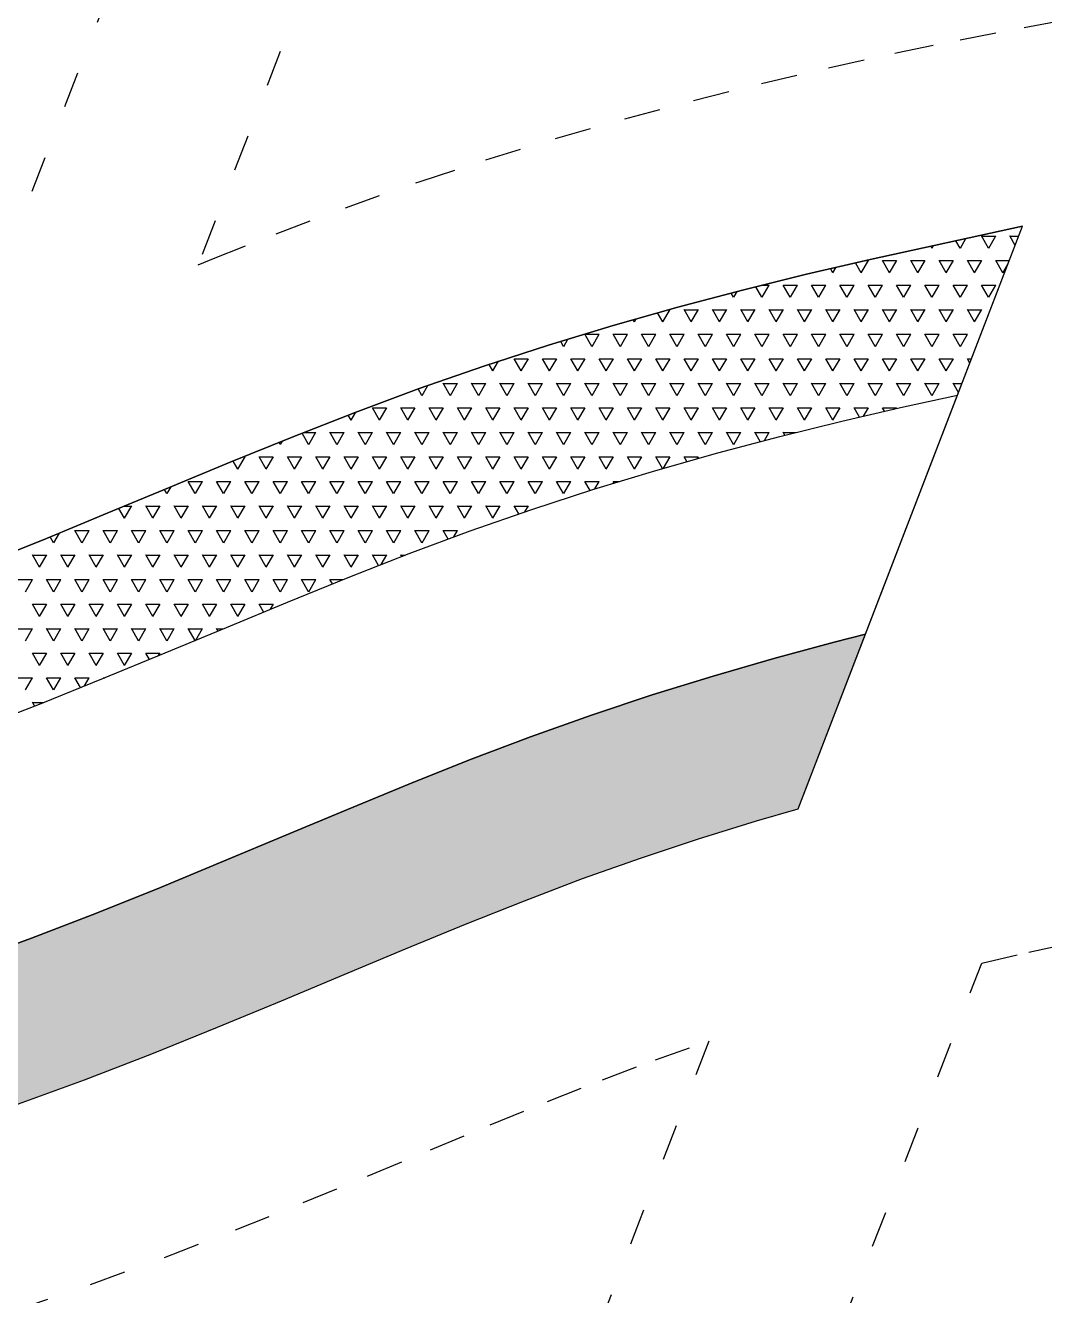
# Model space of a CAD drawing. Extents: x 714896 to 749292, y 8417558 to 8447149.
# Drawn here: x 743179.9 to 743247.3, y 8426346.7 to 8426430.8 of the extents above; entities that cross this region are included whole.
import ezdxf

# ---------------------------------------------------------------- set-up
doc = ezdxf.new("R2010")
doc.units = 0
doc.header["$MEASUREMENT"] = 0
doc.linetypes.add('ACAD_ISO03W100', pattern=[30, 12, -18])
doc.layers.add('LOTE', color=7, linetype='CONTINUOUS')

msp = doc.modelspace()

# ---------------------------------------------------------------- hatches: boundary and pattern name
at = {"layer": 'LOTE'}
h = msp.add_hatch(dxfattribs=at)
h.set_pattern_fill('TRIANG6', color=192, scale=5, style=0, pattern_type=2)
h.set_pattern_definition([(60, (-623.2554, 185.8597), (-0.9374999982, 1.62379763105), [0.9375, -0.9375]), (120, (-623.2554, 185.8597), (-1.8749999982, 1.05e-09), [0.9375, -0.9375]), (0, (-623.7242, 186.6716), (0.9375, 1.62379763), [0.9375, -0.9375])])
h.paths.add_polyline_path([(743196.828, 8426366.216), (743200.97, 8426367.952), (743205.019, 8426369.647), (743208.991, 8426371.283), (743212.896, 8426372.84), (743216.746, 8426374.301), (743220.577, 8426375.664), (743224.413, 8426376.937), (743228.252, 8426378.126), (743231.017, 8426378.926), (743235.464, 8426390.469), (743233.396, 8426389.947), (743229.398, 8426388.868), (743225.383, 8426387.706), (743221.358, 8426386.459), (743217.327, 8426385.121), (743213.296, 8426383.688), (743209.269, 8426382.159), (743205.235, 8426380.551), (743201.184, 8426378.882), (743197.105, 8426377.175), (743192.984, 8426375.448), (743188.812, 8426373.722), (743184.576, 8426372.017), (743180.264, 8426370.353), (743175.866, 8426368.75), (743171.369, 8426367.229), (743166.762, 8426365.809), (743162.033, 8426364.51), (743157.172, 8426363.354), (743152.165, 8426362.359), (743147.002, 8426361.547), (743141.673, 8426360.932), (743136.172, 8426360.514), (743130.497, 8426360.286), (743124.644, 8426360.242), (743118.609, 8426360.377), (743112.39, 8426360.685), (743105.983, 8426361.159), (743099.385, 8426361.795), (743092.592, 8426362.585), (743085.601, 8426363.524), (743078.408, 8426364.607), (743071.012, 8426365.826), (743063.407, 8426367.177), (743055.591, 8426368.654), (743052.634, 8426369.422), (743051.09, 8426359.519), (743053.688, 8426358.836), (743061.604, 8426357.341), (743069.323, 8426355.97), (743076.851, 8426354.728), (743084.191, 8426353.624), (743091.348, 8426352.662), (743098.328, 8426351.85), (743105.134, 8426351.195), (743111.774, 8426350.703), (743118.25, 8426350.383), (743124.569, 8426350.241), (743130.735, 8426350.287), (743136.752, 8426350.529), (743142.625, 8426350.976), (743148.353, 8426351.636), (743153.917, 8426352.512), (743159.304, 8426353.582), (743164.515, 8426354.822), (743169.559, 8426356.207), (743174.444, 8426357.712), (743179.18, 8426359.315), (743183.776, 8426360.989), (743188.243, 8426362.713), (743192.59, 8426364.463)])

# ---------------------------------------------------------------- linework, layer by layer
at = {"layer": 'LOTE', "color": 192}
for p, q in [((743231.017, 8426378.926), (743245.865, 8426417.469)), ((743241.749, 8426416.015), (743242.117, 8426416.654)), ((743243.614, 8426416.015), (743243.145, 8426416.826)), ((743243.151, 8426416.819), (743244.088, 8426416.819)), ((743243.624, 8426416.015), (743244.092, 8426416.827)), ((743245.379, 8426416.206), (743245.02, 8426416.826)), ((743245.026, 8426416.819), (743245.615, 8426416.819)), ((743239.864, 8426416.015), (743239.787, 8426416.148)), ((743239.874, 8426416.015), (743239.973, 8426416.188)), ((743241.739, 8426416.015), (743241.453, 8426416.51)), ((743235.177, 8426414.391), (743234.797, 8426415.049)), ((743235.186, 8426414.392), (743235.655, 8426415.204)), ((743235.426, 8426415.195), (743235.651, 8426415.195)), ((743237.052, 8426414.391), (743236.583, 8426415.203)), ((743236.588, 8426415.195), (743237.526, 8426415.195)), ((743237.061, 8426414.392), (743237.53, 8426415.204)), ((743238.927, 8426414.391), (743238.458, 8426415.203)), ((743238.463, 8426415.195), (743239.401, 8426415.195)), ((743238.936, 8426414.392), (743239.405, 8426415.204)), ((743240.802, 8426414.391), (743240.333, 8426415.203)), ((743240.338, 8426415.195), (743241.276, 8426415.195)), ((743240.811, 8426414.392), (743241.28, 8426415.204)), ((743242.677, 8426414.391), (743242.208, 8426415.203)), ((743242.213, 8426415.195), (743243.151, 8426415.195)), ((743242.686, 8426414.392), (743243.155, 8426415.204)), ((743244.552, 8426414.391), (743244.083, 8426415.203)), ((743244.088, 8426415.195), (743244.989, 8426415.195)), ((743244.561, 8426414.392), (743244.917, 8426415.009)), ((743233.302, 8426414.391), (743233.143, 8426414.666)), ((743233.311, 8426414.392), (743233.52, 8426414.753)), ((743228.614, 8426412.767), (743228.209, 8426413.469)), ((743228.621, 8426413.571), (743229.088, 8426413.571)), ((743228.624, 8426412.768), (743229.092, 8426413.58)), ((743230.489, 8426412.767), (743230.02, 8426413.579)), ((743230.026, 8426413.571), (743230.963, 8426413.571)), ((743230.499, 8426412.768), (743230.967, 8426413.58)), ((743232.364, 8426412.767), (743231.895, 8426413.579)), ((743231.901, 8426413.571), (743232.838, 8426413.571)), ((743232.374, 8426412.768), (743232.842, 8426413.58)), ((743234.239, 8426412.767), (743233.77, 8426413.579)), ((743233.776, 8426413.571), (743234.713, 8426413.571)), ((743234.249, 8426412.768), (743234.717, 8426413.58)), ((743236.114, 8426412.767), (743235.645, 8426413.579)), ((743235.651, 8426413.571), (743236.588, 8426413.571)), ((743236.124, 8426412.768), (743236.592, 8426413.58)), ((743237.989, 8426412.767), (743237.52, 8426413.579)), ((743237.526, 8426413.571), (743238.463, 8426413.571)), ((743237.999, 8426412.768), (743238.467, 8426413.58)), ((743239.864, 8426412.767), (743239.395, 8426413.579)), ((743239.401, 8426413.571), (743240.338, 8426413.571)), ((743239.874, 8426412.768), (743240.342, 8426413.58)), ((743241.739, 8426412.767), (743241.27, 8426413.579)), ((743241.276, 8426413.571), (743242.213, 8426413.571)), ((743241.749, 8426412.768), (743242.217, 8426413.58)), ((743243.614, 8426412.767), (743243.145, 8426413.579)), ((743243.151, 8426413.571), (743244.088, 8426413.571)), ((743243.624, 8426412.768), (743244.092, 8426413.58)), ((743226.739, 8426412.767), (743226.575, 8426413.052)), ((743226.749, 8426412.768), (743226.973, 8426413.157)), ((743222.052, 8426411.143), (743221.708, 8426411.739)), ((743222.061, 8426411.144), (743222.53, 8426411.956)), ((743222.444, 8426411.947), (743222.526, 8426411.947)), ((743223.927, 8426411.143), (743223.458, 8426411.955)), ((743223.463, 8426411.947), (743224.401, 8426411.947)), ((743223.936, 8426411.144), (743224.405, 8426411.956)), ((743225.802, 8426411.143), (743225.333, 8426411.955)), ((743225.338, 8426411.947), (743226.276, 8426411.947)), ((743225.811, 8426411.144), (743226.28, 8426411.956)), ((743227.677, 8426411.143), (743227.208, 8426411.955)), ((743227.213, 8426411.947), (743228.151, 8426411.947)), ((743227.686, 8426411.144), (743228.155, 8426411.956)), ((743229.552, 8426411.143), (743229.083, 8426411.955)), ((743229.088, 8426411.947), (743230.026, 8426411.947)), ((743229.561, 8426411.144), (743230.03, 8426411.956)), ((743231.427, 8426411.143), (743230.958, 8426411.955)), ((743230.963, 8426411.947), (743231.901, 8426411.947)), ((743231.436, 8426411.144), (743231.905, 8426411.956)), ((743233.302, 8426411.143), (743232.833, 8426411.955)), ((743232.838, 8426411.947), (743233.776, 8426411.947)), ((743233.311, 8426411.144), (743233.78, 8426411.956)), ((743235.177, 8426411.143), (743234.708, 8426411.955)), ((743234.713, 8426411.947), (743235.651, 8426411.947)), ((743235.186, 8426411.144), (743235.655, 8426411.956)), ((743237.052, 8426411.143), (743236.583, 8426411.955)), ((743236.588, 8426411.947), (743237.526, 8426411.947)), ((743237.061, 8426411.144), (743237.53, 8426411.956)), ((743238.927, 8426411.143), (743238.458, 8426411.955)), ((743238.463, 8426411.947), (743239.401, 8426411.947)), ((743238.936, 8426411.144), (743239.405, 8426411.956)), ((743240.802, 8426411.143), (743240.333, 8426411.955)), ((743240.338, 8426411.947), (743241.276, 8426411.947)), ((743240.811, 8426411.144), (743241.28, 8426411.956)), ((743242.677, 8426411.143), (743242.208, 8426411.955)), ((743242.213, 8426411.947), (743243.151, 8426411.947)), ((743242.686, 8426411.144), (743243.155, 8426411.956)), ((743220.177, 8426411.143), (743220.096, 8426411.282)), ((743220.186, 8426411.144), (743220.299, 8426411.34)), ((743215.499, 8426409.52), (743215.775, 8426409.999)), ((743217.364, 8426409.519), (743216.895, 8426410.331)), ((743216.901, 8426410.324), (743217.838, 8426410.324)), ((743217.374, 8426409.52), (743217.842, 8426410.332)), ((743219.239, 8426409.519), (743218.77, 8426410.331)), ((743218.776, 8426410.324), (743219.713, 8426410.324)), ((743219.249, 8426409.52), (743219.717, 8426410.332)), ((743221.114, 8426409.519), (743220.645, 8426410.331)), ((743220.651, 8426410.324), (743221.588, 8426410.324)), ((743221.124, 8426409.52), (743221.592, 8426410.332)), ((743222.989, 8426409.519), (743222.52, 8426410.331)), ((743222.526, 8426410.324), (743223.463, 8426410.324)), ((743222.999, 8426409.52), (743223.467, 8426410.332)), ((743224.864, 8426409.519), (743224.395, 8426410.331)), ((743224.401, 8426410.324), (743225.338, 8426410.324)), ((743224.874, 8426409.52), (743225.342, 8426410.332)), ((743226.739, 8426409.519), (743226.27, 8426410.331)), ((743226.276, 8426410.324), (743227.213, 8426410.324)), ((743226.749, 8426409.52), (743227.217, 8426410.332)), ((743228.614, 8426409.519), (743228.145, 8426410.331)), ((743228.151, 8426410.324), (743229.088, 8426410.324)), ((743228.624, 8426409.52), (743229.092, 8426410.332)), ((743230.489, 8426409.519), (743230.02, 8426410.331)), ((743230.026, 8426410.324), (743230.963, 8426410.324)), ((743230.499, 8426409.52), (743230.967, 8426410.332)), ((743232.364, 8426409.519), (743231.895, 8426410.331)), ((743231.901, 8426410.324), (743232.838, 8426410.324)), ((743232.374, 8426409.52), (743232.842, 8426410.332)), ((743234.239, 8426409.519), (743233.77, 8426410.331)), ((743233.776, 8426410.324), (743234.713, 8426410.324)), ((743234.249, 8426409.52), (743234.717, 8426410.332)), ((743236.114, 8426409.519), (743235.645, 8426410.331)), ((743235.651, 8426410.324), (743236.588, 8426410.324)), ((743236.124, 8426409.52), (743236.592, 8426410.332)), ((743237.989, 8426409.519), (743237.52, 8426410.331)), ((743237.526, 8426410.324), (743238.463, 8426410.324)), ((743237.999, 8426409.52), (743238.467, 8426410.332)), ((743239.864, 8426409.519), (743239.395, 8426410.331)), ((743239.401, 8426410.324), (743240.338, 8426410.324)), ((743239.874, 8426409.52), (743240.342, 8426410.332)), ((743241.739, 8426409.519), (743241.27, 8426410.331)), ((743241.276, 8426410.324), (743242.213, 8426410.324)), ((743241.749, 8426409.52), (743242.217, 8426410.332)), ((743215.489, 8426409.519), (743215.296, 8426409.854)), ((743210.802, 8426407.896), (743210.551, 8426408.33)), ((743210.811, 8426407.896), (743211.179, 8426408.535)), ((743212.677, 8426407.896), (743212.208, 8426408.707)), ((743212.213, 8426408.7), (743213.151, 8426408.7)), ((743212.686, 8426407.896), (743213.155, 8426408.708)), ((743214.552, 8426407.896), (743214.083, 8426408.707)), ((743214.088, 8426408.7), (743215.026, 8426408.7)), ((743214.561, 8426407.896), (743215.03, 8426408.708)), ((743216.427, 8426407.896), (743215.958, 8426408.707)), ((743215.963, 8426408.7), (743216.901, 8426408.7)), ((743216.436, 8426407.896), (743216.905, 8426408.708)), ((743218.302, 8426407.896), (743217.833, 8426408.707)), ((743217.838, 8426408.7), (743218.776, 8426408.7)), ((743218.311, 8426407.896), (743218.78, 8426408.708)), ((743220.177, 8426407.896), (743219.708, 8426408.707)), ((743219.713, 8426408.7), (743220.651, 8426408.7)), ((743220.186, 8426407.896), (743220.655, 8426408.708)), ((743222.052, 8426407.896), (743221.583, 8426408.707)), ((743221.588, 8426408.7), (743222.526, 8426408.7)), ((743222.061, 8426407.896), (743222.53, 8426408.708)), ((743223.927, 8426407.896), (743223.458, 8426408.707)), ((743223.463, 8426408.7), (743224.401, 8426408.7)), ((743223.936, 8426407.896), (743224.405, 8426408.708)), ((743225.802, 8426407.896), (743225.333, 8426408.707)), ((743225.338, 8426408.7), (743226.276, 8426408.7)), ((743225.811, 8426407.896), (743226.28, 8426408.708)), ((743227.677, 8426407.896), (743227.208, 8426408.707)), ((743227.213, 8426408.7), (743228.151, 8426408.7)), ((743227.686, 8426407.896), (743228.155, 8426408.708)), ((743229.552, 8426407.896), (743229.083, 8426408.707)), ((743229.088, 8426408.7), (743230.026, 8426408.7)), ((743229.561, 8426407.896), (743230.03, 8426408.708)), ((743231.427, 8426407.896), (743230.958, 8426408.707)), ((743230.963, 8426408.7), (743231.901, 8426408.7)), ((743231.436, 8426407.896), (743231.905, 8426408.708)), ((743233.302, 8426407.896), (743232.833, 8426408.707)), ((743232.838, 8426408.7), (743233.776, 8426408.7)), ((743233.311, 8426407.896), (743233.78, 8426408.708)), ((743235.177, 8426407.896), (743234.708, 8426408.707)), ((743234.713, 8426408.7), (743235.651, 8426408.7)), ((743235.186, 8426407.896), (743235.655, 8426408.708)), ((743237.052, 8426407.896), (743236.583, 8426408.707)), ((743236.588, 8426408.7), (743237.526, 8426408.7)), ((743237.061, 8426407.896), (743237.53, 8426408.708)), ((743238.927, 8426407.896), (743238.458, 8426408.707)), ((743238.463, 8426408.7), (743239.401, 8426408.7)), ((743238.936, 8426407.896), (743239.405, 8426408.708)), ((743240.802, 8426407.896), (743240.333, 8426408.707)), ((743240.338, 8426408.7), (743241.276, 8426408.7)), ((743240.811, 8426407.896), (743241.28, 8426408.708)), ((743242.377, 8426408.414), (743242.208, 8426408.707)), ((743242.213, 8426408.7), (743242.487, 8426408.7)), ((743206.114, 8426406.272), (743205.864, 8426406.706)), ((743206.124, 8426406.273), (743206.503, 8426406.93)), ((743207.989, 8426406.272), (743207.52, 8426407.084)), ((743207.526, 8426407.076), (743208.463, 8426407.076)), ((743207.999, 8426406.273), (743208.467, 8426407.085)), ((743209.864, 8426406.272), (743209.395, 8426407.084)), ((743209.401, 8426407.076), (743210.338, 8426407.076)), ((743209.874, 8426406.273), (743210.342, 8426407.085)), ((743211.739, 8426406.272), (743211.27, 8426407.084)), ((743211.276, 8426407.076), (743212.213, 8426407.076)), ((743211.749, 8426406.273), (743212.217, 8426407.085)), ((743213.614, 8426406.272), (743213.145, 8426407.084)), ((743213.151, 8426407.076), (743214.088, 8426407.076)), ((743213.624, 8426406.273), (743214.092, 8426407.085)), ((743215.489, 8426406.272), (743215.02, 8426407.084)), ((743215.026, 8426407.076), (743215.963, 8426407.076)), ((743215.499, 8426406.273), (743215.967, 8426407.085)), ((743217.364, 8426406.272), (743216.895, 8426407.084)), ((743216.901, 8426407.076), (743217.838, 8426407.076)), ((743217.374, 8426406.273), (743217.842, 8426407.085)), ((743219.239, 8426406.272), (743218.77, 8426407.084)), ((743218.776, 8426407.076), (743219.713, 8426407.076)), ((743219.249, 8426406.273), (743219.717, 8426407.085)), ((743221.114, 8426406.272), (743220.645, 8426407.084)), ((743220.651, 8426407.076), (743221.588, 8426407.076)), ((743221.124, 8426406.273), (743221.592, 8426407.085)), ((743222.989, 8426406.272), (743222.52, 8426407.084)), ((743222.526, 8426407.076), (743223.463, 8426407.076)), ((743222.999, 8426406.273), (743223.467, 8426407.085)), ((743224.864, 8426406.272), (743224.395, 8426407.084)), ((743224.401, 8426407.076), (743225.338, 8426407.076)), ((743224.874, 8426406.273), (743225.342, 8426407.085)), ((743226.739, 8426406.272), (743226.27, 8426407.084)), ((743226.276, 8426407.076), (743227.213, 8426407.076)), ((743226.749, 8426406.273), (743227.217, 8426407.085)), ((743228.614, 8426406.272), (743228.145, 8426407.084)), ((743228.151, 8426407.076), (743229.088, 8426407.076)), ((743228.624, 8426406.273), (743229.092, 8426407.085)), ((743230.489, 8426406.272), (743230.02, 8426407.084)), ((743230.026, 8426407.076), (743230.963, 8426407.076)), ((743230.499, 8426406.273), (743230.967, 8426407.085)), ((743232.364, 8426406.272), (743231.895, 8426407.084)), ((743231.901, 8426407.076), (743232.838, 8426407.076)), ((743232.374, 8426406.273), (743232.842, 8426407.085)), ((743234.239, 8426406.272), (743233.77, 8426407.084)), ((743233.776, 8426407.076), (743234.713, 8426407.076)), ((743234.249, 8426406.273), (743234.717, 8426407.085)), ((743236.114, 8426406.272), (743235.645, 8426407.084)), ((743235.651, 8426407.076), (743236.588, 8426407.076)), ((743236.124, 8426406.273), (743236.592, 8426407.085)), ((743237.989, 8426406.272), (743237.52, 8426407.084)), ((743237.526, 8426407.076), (743238.463, 8426407.076)), ((743237.999, 8426406.273), (743238.467, 8426407.085)), ((743239.864, 8426406.272), (743239.395, 8426407.084)), ((743239.401, 8426407.076), (743240.338, 8426407.076)), ((743239.874, 8426406.273), (743240.342, 8426407.085)), ((743241.627, 8426406.467), (743241.27, 8426407.084)), ((743241.276, 8426407.076), (743241.861, 8426407.076)), ((743235.464, 8426390.469), (743241.563, 8426406.3)), ((743201.427, 8426404.648), (743201.238, 8426404.975)), ((743201.436, 8426404.649), (743201.737, 8426405.17)), ((743203.302, 8426404.648), (743202.833, 8426405.46)), ((743202.838, 8426405.452), (743203.776, 8426405.452)), ((743203.311, 8426404.649), (743203.78, 8426405.461)), ((743205.177, 8426404.648), (743204.708, 8426405.46)), ((743204.713, 8426405.452), (743205.651, 8426405.452)), ((743205.186, 8426404.649), (743205.655, 8426405.461)), ((743207.052, 8426404.648), (743206.583, 8426405.46)), ((743206.588, 8426405.452), (743207.526, 8426405.452)), ((743207.061, 8426404.649), (743207.53, 8426405.461)), ((743208.927, 8426404.648), (743208.458, 8426405.46)), ((743208.463, 8426405.452), (743209.401, 8426405.452)), ((743208.936, 8426404.649), (743209.405, 8426405.461)), ((743210.802, 8426404.648), (743210.333, 8426405.46)), ((743210.338, 8426405.452), (743211.276, 8426405.452)), ((743210.811, 8426404.649), (743211.28, 8426405.461)), ((743212.677, 8426404.648), (743212.208, 8426405.46)), ((743212.213, 8426405.452), (743213.151, 8426405.452)), ((743212.686, 8426404.649), (743213.155, 8426405.461)), ((743214.552, 8426404.648), (743214.083, 8426405.46)), ((743214.088, 8426405.452), (743215.026, 8426405.452)), ((743214.561, 8426404.649), (743215.03, 8426405.461)), ((743216.427, 8426404.648), (743215.958, 8426405.46)), ((743215.963, 8426405.452), (743216.901, 8426405.452)), ((743216.436, 8426404.649), (743216.905, 8426405.461)), ((743218.302, 8426404.648), (743217.833, 8426405.46)), ((743217.838, 8426405.452), (743218.776, 8426405.452)), ((743218.311, 8426404.649), (743218.78, 8426405.461)), ((743220.177, 8426404.648), (743219.708, 8426405.46)), ((743219.713, 8426405.452), (743220.651, 8426405.452)), ((743220.186, 8426404.649), (743220.655, 8426405.461)), ((743222.052, 8426404.648), (743221.583, 8426405.46)), ((743221.588, 8426405.452), (743222.526, 8426405.452)), ((743222.061, 8426404.649), (743222.53, 8426405.461)), ((743223.927, 8426404.648), (743223.458, 8426405.46)), ((743223.463, 8426405.452), (743224.401, 8426405.452)), ((743223.936, 8426404.649), (743224.405, 8426405.461)), ((743225.802, 8426404.648), (743225.333, 8426405.46)), ((743225.338, 8426405.452), (743226.276, 8426405.452)), ((743225.811, 8426404.649), (743226.28, 8426405.461)), ((743227.677, 8426404.648), (743227.208, 8426405.46)), ((743227.213, 8426405.452), (743228.151, 8426405.452)), ((743227.686, 8426404.649), (743228.155, 8426405.461)), ((743229.552, 8426404.648), (743229.083, 8426405.46)), ((743229.088, 8426405.452), (743230.026, 8426405.452)), ((743229.561, 8426404.649), (743230.03, 8426405.461)), ((743231.427, 8426404.648), (743230.958, 8426405.46)), ((743230.963, 8426405.452), (743231.901, 8426405.452)), ((743231.436, 8426404.649), (743231.905, 8426405.461)), ((743233.302, 8426404.648), (743232.833, 8426405.46)), ((743232.838, 8426405.452), (743233.776, 8426405.452)), ((743233.311, 8426404.649), (743233.78, 8426405.461)), ((743235.063, 8426404.846), (743234.708, 8426405.46)), ((743234.713, 8426405.452), (743235.651, 8426405.452)), ((743235.336, 8426404.909), (743235.655, 8426405.461)), ((743236.716, 8426405.229), (743236.583, 8426405.46)), ((743236.588, 8426405.452), (743237.526, 8426405.452)), ((743237.501, 8426405.411), (743237.53, 8426405.461)), ((743196.739, 8426403.024), (743196.656, 8426403.168)), ((743196.749, 8426403.025), (743196.884, 8426403.26)), ((743198.614, 8426403.024), (743198.18, 8426403.777)), ((743198.311, 8426403.828), (743199.088, 8426403.828)), ((743198.624, 8426403.025), (743199.092, 8426403.837)), ((743200.489, 8426403.024), (743200.02, 8426403.836)), ((743200.026, 8426403.828), (743200.963, 8426403.828)), ((743200.499, 8426403.025), (743200.967, 8426403.837)), ((743202.364, 8426403.024), (743201.895, 8426403.836)), ((743201.901, 8426403.828), (743202.838, 8426403.828)), ((743202.374, 8426403.025), (743202.842, 8426403.837)), ((743204.239, 8426403.024), (743203.77, 8426403.836)), ((743203.776, 8426403.828), (743204.713, 8426403.828)), ((743204.249, 8426403.025), (743204.717, 8426403.837)), ((743206.114, 8426403.024), (743205.645, 8426403.836)), ((743205.651, 8426403.828), (743206.588, 8426403.828)), ((743206.124, 8426403.025), (743206.592, 8426403.837)), ((743207.989, 8426403.024), (743207.52, 8426403.836)), ((743207.526, 8426403.828), (743208.463, 8426403.828)), ((743207.999, 8426403.025), (743208.467, 8426403.837)), ((743209.864, 8426403.024), (743209.395, 8426403.836)), ((743209.401, 8426403.828), (743210.338, 8426403.828)), ((743209.874, 8426403.025), (743210.342, 8426403.837)), ((743211.739, 8426403.024), (743211.27, 8426403.836)), ((743211.276, 8426403.828), (743212.213, 8426403.828)), ((743211.749, 8426403.025), (743212.217, 8426403.837)), ((743213.614, 8426403.024), (743213.145, 8426403.836)), ((743213.151, 8426403.828), (743214.088, 8426403.828)), ((743213.624, 8426403.025), (743214.092, 8426403.837)), ((743215.489, 8426403.024), (743215.02, 8426403.836)), ((743215.026, 8426403.828), (743215.963, 8426403.828)), ((743215.499, 8426403.025), (743215.967, 8426403.837)), ((743217.364, 8426403.024), (743216.895, 8426403.836)), ((743216.901, 8426403.828), (743217.838, 8426403.828)), ((743217.374, 8426403.025), (743217.842, 8426403.837)), ((743219.239, 8426403.024), (743218.77, 8426403.836)), ((743218.776, 8426403.828), (743219.713, 8426403.828)), ((743219.249, 8426403.025), (743219.717, 8426403.837)), ((743221.114, 8426403.024), (743220.645, 8426403.836)), ((743220.651, 8426403.828), (743221.588, 8426403.828)), ((743221.124, 8426403.025), (743221.592, 8426403.837)), ((743222.989, 8426403.024), (743222.52, 8426403.836)), ((743222.526, 8426403.828), (743223.463, 8426403.828)), ((743222.999, 8426403.025), (743223.467, 8426403.837)), ((743224.864, 8426403.024), (743224.395, 8426403.836)), ((743224.401, 8426403.828), (743225.338, 8426403.828)), ((743224.874, 8426403.025), (743225.342, 8426403.837)), ((743226.739, 8426403.024), (743226.27, 8426403.836)), ((743226.276, 8426403.828), (743227.213, 8426403.828)), ((743226.749, 8426403.025), (743227.217, 8426403.837)), ((743228.502, 8426403.218), (743228.145, 8426403.836)), ((743228.151, 8426403.828), (743229.088, 8426403.828)), ((743228.777, 8426403.29), (743229.092, 8426403.837)), ((743230.132, 8426403.643), (743230.02, 8426403.836)), ((743230.026, 8426403.828), (743230.88, 8426403.828)), ((743193.927, 8426401.4), (743193.618, 8426401.935)), ((743193.936, 8426401.401), (743194.405, 8426402.213)), ((743194.283, 8426402.205), (743194.401, 8426402.205)), ((743195.802, 8426401.4), (743195.333, 8426402.212)), ((743195.338, 8426402.205), (743196.276, 8426402.205)), ((743195.811, 8426401.401), (743196.28, 8426402.213)), ((743197.677, 8426401.4), (743197.208, 8426402.212)), ((743197.213, 8426402.205), (743198.151, 8426402.205)), ((743197.686, 8426401.401), (743198.155, 8426402.213)), ((743199.552, 8426401.4), (743199.083, 8426402.212)), ((743199.088, 8426402.205), (743200.026, 8426402.205)), ((743199.561, 8426401.401), (743200.03, 8426402.213)), ((743201.427, 8426401.4), (743200.958, 8426402.212)), ((743200.963, 8426402.205), (743201.901, 8426402.205)), ((743201.436, 8426401.401), (743201.905, 8426402.213)), ((743203.302, 8426401.4), (743202.833, 8426402.212)), ((743202.838, 8426402.205), (743203.776, 8426402.205)), ((743203.311, 8426401.401), (743203.78, 8426402.213)), ((743205.177, 8426401.4), (743204.708, 8426402.212)), ((743204.713, 8426402.205), (743205.651, 8426402.205)), ((743205.186, 8426401.401), (743205.655, 8426402.213)), ((743207.052, 8426401.4), (743206.583, 8426402.212)), ((743206.588, 8426402.205), (743207.526, 8426402.205)), ((743207.061, 8426401.401), (743207.53, 8426402.213)), ((743208.927, 8426401.4), (743208.458, 8426402.212)), ((743208.463, 8426402.205), (743209.401, 8426402.205)), ((743208.936, 8426401.401), (743209.405, 8426402.213)), ((743210.802, 8426401.4), (743210.333, 8426402.212)), ((743210.338, 8426402.205), (743211.276, 8426402.205)), ((743210.811, 8426401.401), (743211.28, 8426402.213)), ((743212.677, 8426401.4), (743212.208, 8426402.212)), ((743212.213, 8426402.205), (743213.151, 8426402.205)), ((743212.686, 8426401.401), (743213.155, 8426402.213)), ((743214.552, 8426401.4), (743214.083, 8426402.212)), ((743214.088, 8426402.205), (743215.026, 8426402.205)), ((743214.561, 8426401.401), (743215.03, 8426402.213)), ((743216.427, 8426401.4), (743215.958, 8426402.212)), ((743215.963, 8426402.205), (743216.901, 8426402.205)), ((743216.436, 8426401.401), (743216.905, 8426402.213)), ((743218.302, 8426401.4), (743217.833, 8426402.212)), ((743217.838, 8426402.205), (743218.776, 8426402.205)), ((743218.311, 8426401.401), (743218.78, 8426402.213)), ((743220.177, 8426401.4), (743219.708, 8426402.212)), ((743219.713, 8426402.205), (743220.651, 8426402.205)), ((743220.186, 8426401.401), (743220.655, 8426402.213)), ((743222.031, 8426401.437), (743221.583, 8426402.212)), ((743221.588, 8426402.205), (743222.526, 8426402.205)), ((743222.092, 8426401.454), (743222.53, 8426402.213)), ((743223.642, 8426401.893), (743223.458, 8426402.212)), ((743223.463, 8426402.205), (743224.401, 8426402.205)), ((743224.333, 8426402.089), (743224.405, 8426402.213)), ((743189.239, 8426399.777), (743189.078, 8426400.056)), ((743189.249, 8426399.777), (743189.514, 8426400.238)), ((743191.114, 8426399.777), (743190.645, 8426400.589)), ((743190.651, 8426400.581), (743191.588, 8426400.581)), ((743191.124, 8426399.777), (743191.592, 8426400.589)), ((743192.989, 8426399.777), (743192.52, 8426400.589)), ((743192.526, 8426400.581), (743193.463, 8426400.581)), ((743192.999, 8426399.777), (743193.467, 8426400.589)), ((743194.864, 8426399.777), (743194.395, 8426400.589)), ((743194.401, 8426400.581), (743195.338, 8426400.581)), ((743194.874, 8426399.777), (743195.342, 8426400.589)), ((743196.739, 8426399.777), (743196.27, 8426400.589)), ((743196.276, 8426400.581), (743197.213, 8426400.581)), ((743196.749, 8426399.777), (743197.217, 8426400.589)), ((743198.614, 8426399.777), (743198.145, 8426400.589)), ((743198.151, 8426400.581), (743199.088, 8426400.581)), ((743198.624, 8426399.777), (743199.092, 8426400.589)), ((743200.489, 8426399.777), (743200.02, 8426400.589)), ((743200.026, 8426400.581), (743200.963, 8426400.581)), ((743200.499, 8426399.777), (743200.967, 8426400.589)), ((743202.364, 8426399.777), (743201.895, 8426400.589)), ((743201.901, 8426400.581), (743202.838, 8426400.581)), ((743202.374, 8426399.777), (743202.842, 8426400.589)), ((743204.239, 8426399.777), (743203.77, 8426400.589)), ((743203.776, 8426400.581), (743204.713, 8426400.581)), ((743204.249, 8426399.777), (743204.717, 8426400.589)), ((743206.114, 8426399.777), (743205.645, 8426400.589)), ((743205.651, 8426400.581), (743206.588, 8426400.581)), ((743206.124, 8426399.777), (743206.592, 8426400.589)), ((743207.989, 8426399.777), (743207.52, 8426400.589)), ((743207.526, 8426400.581), (743208.463, 8426400.581)), ((743207.999, 8426399.777), (743208.467, 8426400.589)), ((743209.864, 8426399.777), (743209.395, 8426400.589)), ((743209.401, 8426400.581), (743210.338, 8426400.581)), ((743209.874, 8426399.777), (743210.342, 8426400.589)), ((743211.739, 8426399.777), (743211.27, 8426400.589)), ((743211.276, 8426400.581), (743212.213, 8426400.581)), ((743211.749, 8426399.777), (743212.217, 8426400.589)), ((743213.614, 8426399.777), (743213.145, 8426400.589)), ((743213.151, 8426400.581), (743214.088, 8426400.581)), ((743213.624, 8426399.777), (743214.092, 8426400.589)), ((743215.489, 8426399.777), (743215.02, 8426400.589)), ((743215.026, 8426400.581), (743215.963, 8426400.581)), ((743215.499, 8426399.777), (743215.967, 8426400.589)), ((743217.241, 8426399.989), (743216.895, 8426400.589)), ((743216.901, 8426400.581), (743217.838, 8426400.581)), ((743217.553, 8426400.089), (743217.842, 8426400.589)), ((743218.835, 8426400.477), (743218.77, 8426400.589)), ((743218.776, 8426400.581), (743219.177, 8426400.581)), ((743186.436, 8426398.154), (743186.905, 8426398.966)), ((743186.436, 8426398.957), (743186.901, 8426398.957)), ((743188.302, 8426398.153), (743187.833, 8426398.965)), ((743187.838, 8426398.957), (743188.776, 8426398.957)), ((743188.311, 8426398.154), (743188.78, 8426398.966)), ((743190.177, 8426398.153), (743189.708, 8426398.965)), ((743189.713, 8426398.957), (743190.651, 8426398.957)), ((743190.186, 8426398.154), (743190.655, 8426398.966)), ((743192.052, 8426398.153), (743191.583, 8426398.965)), ((743191.588, 8426398.957), (743192.526, 8426398.957)), ((743192.061, 8426398.154), (743192.53, 8426398.966)), ((743193.927, 8426398.153), (743193.458, 8426398.965)), ((743193.463, 8426398.957), (743194.401, 8426398.957)), ((743193.936, 8426398.154), (743194.405, 8426398.966)), ((743195.802, 8426398.153), (743195.333, 8426398.965)), ((743195.338, 8426398.957), (743196.276, 8426398.957)), ((743195.811, 8426398.154), (743196.28, 8426398.966)), ((743197.677, 8426398.153), (743197.208, 8426398.965)), ((743197.213, 8426398.957), (743198.151, 8426398.957)), ((743197.686, 8426398.154), (743198.155, 8426398.966)), ((743199.552, 8426398.153), (743199.083, 8426398.965)), ((743199.088, 8426398.957), (743200.026, 8426398.957)), ((743199.561, 8426398.154), (743200.03, 8426398.966)), ((743201.427, 8426398.153), (743200.958, 8426398.965)), ((743200.963, 8426398.957), (743201.901, 8426398.957)), ((743201.436, 8426398.154), (743201.905, 8426398.966)), ((743203.302, 8426398.153), (743202.833, 8426398.965)), ((743202.838, 8426398.957), (743203.776, 8426398.957)), ((743203.311, 8426398.154), (743203.78, 8426398.966)), ((743205.177, 8426398.153), (743204.708, 8426398.965)), ((743204.713, 8426398.957), (743205.651, 8426398.957)), ((743205.186, 8426398.154), (743205.655, 8426398.966)), ((743207.052, 8426398.153), (743206.583, 8426398.965)), ((743206.588, 8426398.957), (743207.526, 8426398.957)), ((743207.061, 8426398.154), (743207.53, 8426398.966)), ((743208.927, 8426398.153), (743208.458, 8426398.965)), ((743208.463, 8426398.957), (743209.401, 8426398.957)), ((743208.936, 8426398.154), (743209.405, 8426398.966)), ((743210.802, 8426398.153), (743210.333, 8426398.965)), ((743210.338, 8426398.957), (743211.276, 8426398.957)), ((743210.811, 8426398.154), (743211.28, 8426398.966)), ((743212.514, 8426398.434), (743212.208, 8426398.965)), ((743212.213, 8426398.957), (743213.151, 8426398.957)), ((743212.932, 8426398.579), (743213.155, 8426398.966)), ((743214.084, 8426398.964), (743214.083, 8426398.965)), ((743184.552, 8426398.153), (743184.541, 8426398.171)), ((743184.561, 8426398.154), (743184.58, 8426398.187)), ((743186.427, 8426398.153), (743186.054, 8426398.798)), ((743183.614, 8426396.529), (743183.145, 8426397.341)), ((743183.151, 8426397.333), (743184.088, 8426397.333)), ((743183.624, 8426396.53), (743184.092, 8426397.342)), ((743185.489, 8426396.529), (743185.02, 8426397.341)), ((743185.026, 8426397.333), (743185.963, 8426397.333)), ((743185.499, 8426396.53), (743185.967, 8426397.342)), ((743187.364, 8426396.529), (743186.895, 8426397.341)), ((743186.901, 8426397.333), (743187.838, 8426397.333)), ((743187.374, 8426396.53), (743187.842, 8426397.342)), ((743189.239, 8426396.529), (743188.77, 8426397.341)), ((743188.776, 8426397.333), (743189.713, 8426397.333)), ((743189.249, 8426396.53), (743189.717, 8426397.342)), ((743191.114, 8426396.529), (743190.645, 8426397.341)), ((743190.651, 8426397.333), (743191.588, 8426397.333)), ((743191.124, 8426396.53), (743191.592, 8426397.342)), ((743192.989, 8426396.529), (743192.52, 8426397.341)), ((743192.526, 8426397.333), (743193.463, 8426397.333)), ((743192.999, 8426396.53), (743193.467, 8426397.342)), ((743194.864, 8426396.529), (743194.395, 8426397.341)), ((743194.401, 8426397.333), (743195.338, 8426397.333)), ((743194.874, 8426396.53), (743195.342, 8426397.342)), ((743196.739, 8426396.529), (743196.27, 8426397.341)), ((743196.276, 8426397.333), (743197.213, 8426397.333)), ((743196.749, 8426396.53), (743197.217, 8426397.342)), ((743198.614, 8426396.529), (743198.145, 8426397.341)), ((743198.151, 8426397.333), (743199.088, 8426397.333)), ((743198.624, 8426396.53), (743199.092, 8426397.342)), ((743200.489, 8426396.529), (743200.02, 8426397.341)), ((743200.026, 8426397.333), (743200.963, 8426397.333)), ((743200.499, 8426396.53), (743200.967, 8426397.342)), ((743202.364, 8426396.529), (743201.895, 8426397.341)), ((743201.901, 8426397.333), (743202.838, 8426397.333)), ((743202.374, 8426396.53), (743202.842, 8426397.342)), ((743204.239, 8426396.529), (743203.77, 8426397.341)), ((743203.776, 8426397.333), (743204.713, 8426397.333)), ((743204.249, 8426396.53), (743204.717, 8426397.342)), ((743206.114, 8426396.529), (743205.645, 8426397.341)), ((743205.651, 8426397.333), (743206.588, 8426397.333)), ((743206.124, 8426396.53), (743206.592, 8426397.342)), ((743207.848, 8426396.774), (743207.52, 8426397.341)), ((743207.526, 8426397.333), (743208.463, 8426397.333)), ((743208.219, 8426396.912), (743208.467, 8426397.342)), ((743181.739, 8426396.529), (743181.513, 8426396.921)), ((743181.749, 8426396.53), (743182.119, 8426397.172)), ((743180.802, 8426394.905), (743180.333, 8426395.717)), ((743180.338, 8426395.709), (743181.276, 8426395.709)), ((743180.811, 8426394.906), (743181.28, 8426395.718)), ((743182.677, 8426394.905), (743182.208, 8426395.717)), ((743182.213, 8426395.709), (743183.151, 8426395.709)), ((743182.686, 8426394.906), (743183.155, 8426395.718)), ((743184.552, 8426394.905), (743184.083, 8426395.717)), ((743184.088, 8426395.709), (743185.026, 8426395.709)), ((743184.561, 8426394.906), (743185.03, 8426395.718)), ((743186.427, 8426394.905), (743185.958, 8426395.717)), ((743185.963, 8426395.709), (743186.901, 8426395.709)), ((743186.436, 8426394.906), (743186.905, 8426395.718)), ((743188.302, 8426394.905), (743187.833, 8426395.717)), ((743187.838, 8426395.709), (743188.776, 8426395.709)), ((743188.311, 8426394.906), (743188.78, 8426395.718)), ((743190.177, 8426394.905), (743189.708, 8426395.717)), ((743189.713, 8426395.709), (743190.651, 8426395.709)), ((743190.186, 8426394.906), (743190.655, 8426395.718)), ((743192.052, 8426394.905), (743191.583, 8426395.717)), ((743191.588, 8426395.709), (743192.526, 8426395.709)), ((743192.061, 8426394.906), (743192.53, 8426395.718)), ((743193.927, 8426394.905), (743193.458, 8426395.717)), ((743193.463, 8426395.709), (743194.401, 8426395.709)), ((743193.936, 8426394.906), (743194.405, 8426395.718)), ((743195.802, 8426394.905), (743195.333, 8426395.717)), ((743195.338, 8426395.709), (743196.276, 8426395.709)), ((743195.811, 8426394.906), (743196.28, 8426395.718)), ((743197.677, 8426394.905), (743197.208, 8426395.717)), ((743197.213, 8426395.709), (743198.151, 8426395.709)), ((743197.686, 8426394.906), (743198.155, 8426395.718)), ((743199.552, 8426394.905), (743199.083, 8426395.717)), ((743199.088, 8426395.709), (743200.026, 8426395.709)), ((743199.561, 8426394.906), (743200.03, 8426395.718)), ((743201.427, 8426394.905), (743200.958, 8426395.717)), ((743200.963, 8426395.709), (743201.901, 8426395.709)), ((743201.436, 8426394.906), (743201.905, 8426395.718)), ((743203.236, 8426395.018), (743202.833, 8426395.717)), ((743202.838, 8426395.709), (743203.776, 8426395.709)), ((743203.416, 8426395.089), (743203.78, 8426395.718)), ((743204.766, 8426395.617), (743204.708, 8426395.717)), ((743204.713, 8426395.709), (743205.001, 8426395.709)), ((743179.401, 8426394.086), (743180.338, 8426394.086)), ((743179.874, 8426393.282), (743180.342, 8426394.094)), ((743181.739, 8426393.281), (743181.27, 8426394.093)), ((743181.276, 8426394.086), (743182.213, 8426394.086)), ((743181.749, 8426393.282), (743182.217, 8426394.094)), ((743183.614, 8426393.281), (743183.145, 8426394.093)), ((743183.151, 8426394.086), (743184.088, 8426394.086)), ((743183.624, 8426393.282), (743184.092, 8426394.094)), ((743185.489, 8426393.281), (743185.02, 8426394.093)), ((743185.026, 8426394.086), (743185.963, 8426394.086)), ((743185.499, 8426393.282), (743185.967, 8426394.094)), ((743187.364, 8426393.281), (743186.895, 8426394.093)), ((743186.901, 8426394.086), (743187.838, 8426394.086)), ((743187.374, 8426393.282), (743187.842, 8426394.094)), ((743189.239, 8426393.281), (743188.77, 8426394.093)), ((743188.776, 8426394.086), (743189.713, 8426394.086)), ((743189.249, 8426393.282), (743189.717, 8426394.094)), ((743191.114, 8426393.281), (743190.645, 8426394.093)), ((743190.651, 8426394.086), (743191.588, 8426394.086)), ((743191.124, 8426393.282), (743191.592, 8426394.094)), ((743192.989, 8426393.281), (743192.52, 8426394.093)), ((743192.526, 8426394.086), (743193.463, 8426394.086)), ((743192.999, 8426393.282), (743193.467, 8426394.094)), ((743194.864, 8426393.281), (743194.395, 8426394.093)), ((743194.401, 8426394.086), (743195.338, 8426394.086)), ((743194.874, 8426393.282), (743195.342, 8426394.094)), ((743196.739, 8426393.281), (743196.27, 8426394.093)), ((743196.276, 8426394.086), (743197.213, 8426394.086)), ((743196.749, 8426393.282), (743197.217, 8426394.094)), ((743198.614, 8426393.281), (743198.145, 8426394.093)), ((743198.151, 8426394.086), (743199.088, 8426394.086)), ((743198.624, 8426393.282), (743199.092, 8426394.094)), ((743200.185, 8426393.808), (743200.02, 8426394.093)), ((743200.026, 8426394.086), (743200.87, 8426394.086)), ((743180.802, 8426391.658), (743180.333, 8426392.47)), ((743180.338, 8426392.462), (743181.276, 8426392.462)), ((743180.811, 8426391.658), (743181.28, 8426392.47)), ((743182.677, 8426391.658), (743182.208, 8426392.47)), ((743182.213, 8426392.462), (743183.151, 8426392.462)), ((743182.686, 8426391.658), (743183.155, 8426392.47)), ((743184.552, 8426391.658), (743184.083, 8426392.47)), ((743184.088, 8426392.462), (743185.026, 8426392.462)), ((743184.561, 8426391.658), (743185.03, 8426392.47)), ((743186.427, 8426391.658), (743185.958, 8426392.47)), ((743185.963, 8426392.462), (743186.901, 8426392.462)), ((743186.436, 8426391.658), (743186.905, 8426392.47)), ((743188.302, 8426391.658), (743187.833, 8426392.47)), ((743187.838, 8426392.462), (743188.776, 8426392.462)), ((743188.311, 8426391.658), (743188.78, 8426392.47)), ((743190.177, 8426391.658), (743189.708, 8426392.47)), ((743189.713, 8426392.462), (743190.651, 8426392.462)), ((743190.186, 8426391.658), (743190.655, 8426392.47)), ((743192.052, 8426391.658), (743191.583, 8426392.47)), ((743191.588, 8426392.462), (743192.526, 8426392.462)), ((743192.061, 8426391.658), (743192.53, 8426392.47)), ((743193.927, 8426391.658), (743193.458, 8426392.47)), ((743193.463, 8426392.462), (743194.401, 8426392.462)), ((743193.936, 8426391.658), (743194.405, 8426392.47)), ((743195.634, 8426391.948), (743195.333, 8426392.47)), ((743195.338, 8426392.462), (743196.276, 8426392.462)), ((743196.086, 8426392.135), (743196.28, 8426392.47)), ((743179.401, 8426390.838), (743180.338, 8426390.838)), ((743179.874, 8426390.035), (743180.342, 8426390.847)), ((743181.739, 8426390.034), (743181.27, 8426390.846)), ((743181.276, 8426390.838), (743182.213, 8426390.838)), ((743181.749, 8426390.035), (743182.217, 8426390.847)), ((743183.614, 8426390.034), (743183.145, 8426390.846)), ((743183.151, 8426390.838), (743184.088, 8426390.838)), ((743183.624, 8426390.035), (743184.092, 8426390.847)), ((743185.489, 8426390.034), (743185.02, 8426390.846)), ((743185.026, 8426390.838), (743185.963, 8426390.838)), ((743185.499, 8426390.035), (743185.967, 8426390.847)), ((743187.364, 8426390.034), (743186.895, 8426390.846)), ((743186.901, 8426390.838), (743187.838, 8426390.838)), ((743187.374, 8426390.035), (743187.842, 8426390.847)), ((743189.239, 8426390.034), (743188.77, 8426390.846)), ((743188.776, 8426390.838), (743189.713, 8426390.838)), ((743189.249, 8426390.035), (743189.717, 8426390.847)), ((743191.096, 8426390.065), (743190.645, 8426390.846)), ((743190.651, 8426390.838), (743191.588, 8426390.838)), ((743191.155, 8426390.089), (743191.592, 8426390.847)), ((743192.608, 8426390.694), (743192.52, 8426390.846)), ((743192.526, 8426390.838), (743192.954, 8426390.838)), ((743180.802, 8426388.41), (743180.333, 8426389.222)), ((743180.338, 8426389.214), (743181.276, 8426389.214)), ((743180.811, 8426388.411), (743181.28, 8426389.223)), ((743182.677, 8426388.41), (743182.208, 8426389.222)), ((743182.213, 8426389.214), (743183.151, 8426389.214)), ((743182.686, 8426388.411), (743183.155, 8426389.223)), ((743184.552, 8426388.41), (743184.083, 8426389.222)), ((743184.088, 8426389.214), (743185.026, 8426389.214)), ((743184.561, 8426388.411), (743185.03, 8426389.223)), ((743186.427, 8426388.41), (743185.958, 8426389.222)), ((743185.963, 8426389.214), (743186.901, 8426389.214)), ((743186.436, 8426388.411), (743186.905, 8426389.223)), ((743188.071, 8426388.81), (743187.833, 8426389.222)), ((743187.838, 8426389.214), (743188.776, 8426389.214)), ((743188.688, 8426389.064), (743188.78, 8426389.223)), ((743179.401, 8426387.59), (743180.338, 8426387.59)), ((743179.874, 8426386.787), (743180.342, 8426387.599)), ((743181.739, 8426386.786), (743181.27, 8426387.598)), ((743181.276, 8426387.59), (743182.213, 8426387.59)), ((743181.749, 8426386.787), (743182.217, 8426387.599)), ((743183.521, 8426386.947), (743183.145, 8426387.598)), ((743183.151, 8426387.59), (743184.088, 8426387.59)), ((743183.775, 8426387.049), (743184.092, 8426387.599)), ((743185.042, 8426387.56), (743185.02, 8426387.598)), ((743185.026, 8426387.59), (743185.116, 8426387.59)), ((743180.477, 8426385.725), (743180.333, 8426385.974)), ((743180.338, 8426385.967), (743181.091, 8426385.967))]:
    msp.add_line(p, q, dxfattribs=at)
at = {"layer": 'LOTE', "color": 192, "linetype": 'ACAD_ISO03W100', "ltscale": 0.2}
msp.add_lwpolyline([(743228.676, 8426545.321), (743182.019, 8426563.295), (743118.133, 8426397.458), (743119.607, 8426397.387), (743124.581, 8426397.283), (743129.291, 8426397.327), (743133.74, 8426397.518), (743137.935, 8426397.85), (743141.895, 8426398.322), (743145.697, 8426398.935), (743149.425, 8426399.69), (743153.117, 8426400.583), (743156.793, 8426401.606), (743160.475, 8426402.752), (743164.18, 8426404.016), (743167.924, 8426405.388), (743171.723, 8426406.859), (743175.592, 8426408.417), (743176.002, 8426408.587)], close=True, dxfattribs=at)
for points in [[(743239.874, 8426541.007), (743191.303, 8426414.924), (743192.043, 8426415.227), (743192.204, 8426415.29, -0.000013), (743192.205, 8426415.291), (743196.474, 8426416.979), (743201.049, 8426418.698), (743205.699, 8426420.334), (743205.998, 8426420.432, -0.000004), (743205.998, 8426420.432, -0.000005), (743205.999, 8426420.432), (743210.343, 8426421.859), (743214.961, 8426423.274), (743219.544, 8426424.585), (743224.087, 8426425.8), (743228.584, 8426426.923), (743233.027, 8426427.962), (743237.412, 8426428.921), (743237.603, 8426428.96, -0.00001), (743237.604, 8426428.961), (743241.73, 8426429.807), (743245.976, 8426430.625), (743250.143, 8426431.38)], [(743153.716, 8426317.354), (743162.911, 8426341.222), (743167.715, 8426342.383, 0.008535), (743168.706, 8426342.641), (743173.318, 8426343.924, 0.007649), (743174.199, 8426344.184), (743179.084, 8426345.705), (743184.188, 8426347.446), (743189.08, 8426349.239), (743193.767, 8426351.053), (743198.257, 8426352.862), (743202.506, 8426354.618, 0.000012), (743202.508, 8426354.618), (743202.56, 8426354.64), (743206.683, 8426356.362), (743210.636, 8426358.008), (743214.426, 8426359.557), (743218.06, 8426360.994), (743221.562, 8426362.31), (743225.095, 8426363.553), (743200.374, 8426299.38)]]:
    msp.add_lwpolyline(points, format="xyb", dxfattribs=at)
at = {"layer": 'LOTE', "color": 192}
for points in [[(743176.74, 8426384.274), (743180.915, 8426385.896), (743185.037, 8426387.558), (743189.119, 8426389.242), (743193.171, 8426390.928), (743197.205, 8426392.599), (743201.233, 8426394.233), (743205.266, 8426395.813), (743209.314, 8426397.32), (743213.387, 8426398.737), (743217.479, 8426400.066), (743221.584, 8426401.31), (743225.693, 8426402.474), (743229.799, 8426403.561), (743233.896, 8426404.575), (743237.974, 8426405.52), (743241.563, 8426406.3), (743245.865, 8426417.469), (743235.783, 8426415.278), (743231.565, 8426414.3), (743227.318, 8426413.248), (743223.051, 8426412.119), (743218.771, 8426410.907), (743214.484, 8426409.608), (743210.198, 8426408.216), (743205.926, 8426406.729), (743201.697, 8426405.155), (743197.529, 8426403.522), (743193.413, 8426401.851), (743189.337, 8426400.164), (743185.291, 8426398.48), (743181.26, 8426396.817), (743177.234, 8426395.194)], [(743177.234, 8426395.194), (743181.26, 8426396.817), (743185.291, 8426398.48), (743189.337, 8426400.164), (743193.413, 8426401.851), (743197.529, 8426403.522), (743201.697, 8426405.155), (743205.926, 8426406.729), (743210.198, 8426408.216), (743214.484, 8426409.608), (743218.771, 8426410.907), (743223.051, 8426412.119), (743227.318, 8426413.248), (743231.565, 8426414.3), (743235.783, 8426415.278), (743245.865, 8426417.469)], [(743176.74, 8426384.274), (743180.915, 8426385.896), (743185.037, 8426387.558), (743189.119, 8426389.242), (743193.171, 8426390.928), (743197.205, 8426392.599), (743201.233, 8426394.233), (743205.266, 8426395.813), (743209.314, 8426397.32), (743213.387, 8426398.737), (743217.479, 8426400.066), (743221.584, 8426401.31), (743225.693, 8426402.474), (743229.799, 8426403.561), (743233.896, 8426404.575), (743237.974, 8426405.52), (743241.563, 8426406.3)], [(743179.18, 8426359.315), (743183.776, 8426360.989), (743188.243, 8426362.713), (743192.59, 8426364.463), (743196.828, 8426366.216), (743200.97, 8426367.952), (743205.019, 8426369.647), (743208.991, 8426371.283), (743212.896, 8426372.84), (743216.746, 8426374.301), (743220.577, 8426375.664), (743224.413, 8426376.937), (743228.252, 8426378.126), (743231.017, 8426378.926), (743235.464, 8426390.469), (743233.396, 8426389.947), (743229.398, 8426388.868), (743225.383, 8426387.706), (743221.358, 8426386.459), (743217.327, 8426385.121), (743213.296, 8426383.688), (743209.269, 8426382.159), (743205.235, 8426380.551), (743201.184, 8426378.882), (743197.105, 8426377.175), (743192.984, 8426375.448), (743188.812, 8426373.722), (743184.576, 8426372.017), (743180.264, 8426370.353), (743175.866, 8426368.75)], [(743175.866, 8426368.75), (743180.264, 8426370.353), (743184.576, 8426372.017), (743188.812, 8426373.722), (743192.984, 8426375.448), (743197.105, 8426377.175), (743201.184, 8426378.882), (743205.235, 8426380.551), (743209.269, 8426382.159), (743213.296, 8426383.688), (743217.327, 8426385.121), (743221.358, 8426386.459), (743225.383, 8426387.706), (743229.398, 8426388.868), (743233.396, 8426389.947), (743235.464, 8426390.469)], [(743179.18, 8426359.315), (743183.776, 8426360.989), (743188.243, 8426362.713), (743192.59, 8426364.463), (743196.828, 8426366.216), (743200.97, 8426367.952), (743205.019, 8426369.647), (743208.991, 8426371.283), (743212.896, 8426372.84), (743216.746, 8426374.301), (743220.577, 8426375.664), (743224.413, 8426376.937), (743228.252, 8426378.126), (743231.017, 8426378.926)]]:
    msp.add_lwpolyline(points, dxfattribs=at)
at = {"layer": 'LOTE', "color": 192, "linetype": 'ACAD_ISO03W100', "ltscale": 0.2}
msp.add_lwpolyline([(743214.371, 8426293.988), (743242.402, 8426366.754), (743243.157, 8426368.712), (743246.268, 8426369.439), (743249.853, 8426370.224), (743253.432, 8426370.958), (743256.999, 8426371.645), (743260.547, 8426372.288), (743264.071, 8426372.89), (743267.564, 8426373.455), (743271.022, 8426373.987), (743274.433, 8426374.488), (743277.775, 8426374.96), (743281.05, 8426375.401), (743284.284, 8426375.814), (743287.509, 8426376.203), (743290.757, 8426376.571), (743294.06, 8426376.92), (743297.45, 8426377.253), (743300.123, 8426377.497), (743261.029, 8426276.014)], dxfattribs=at)

doc.saveas('drawing.dxf')
